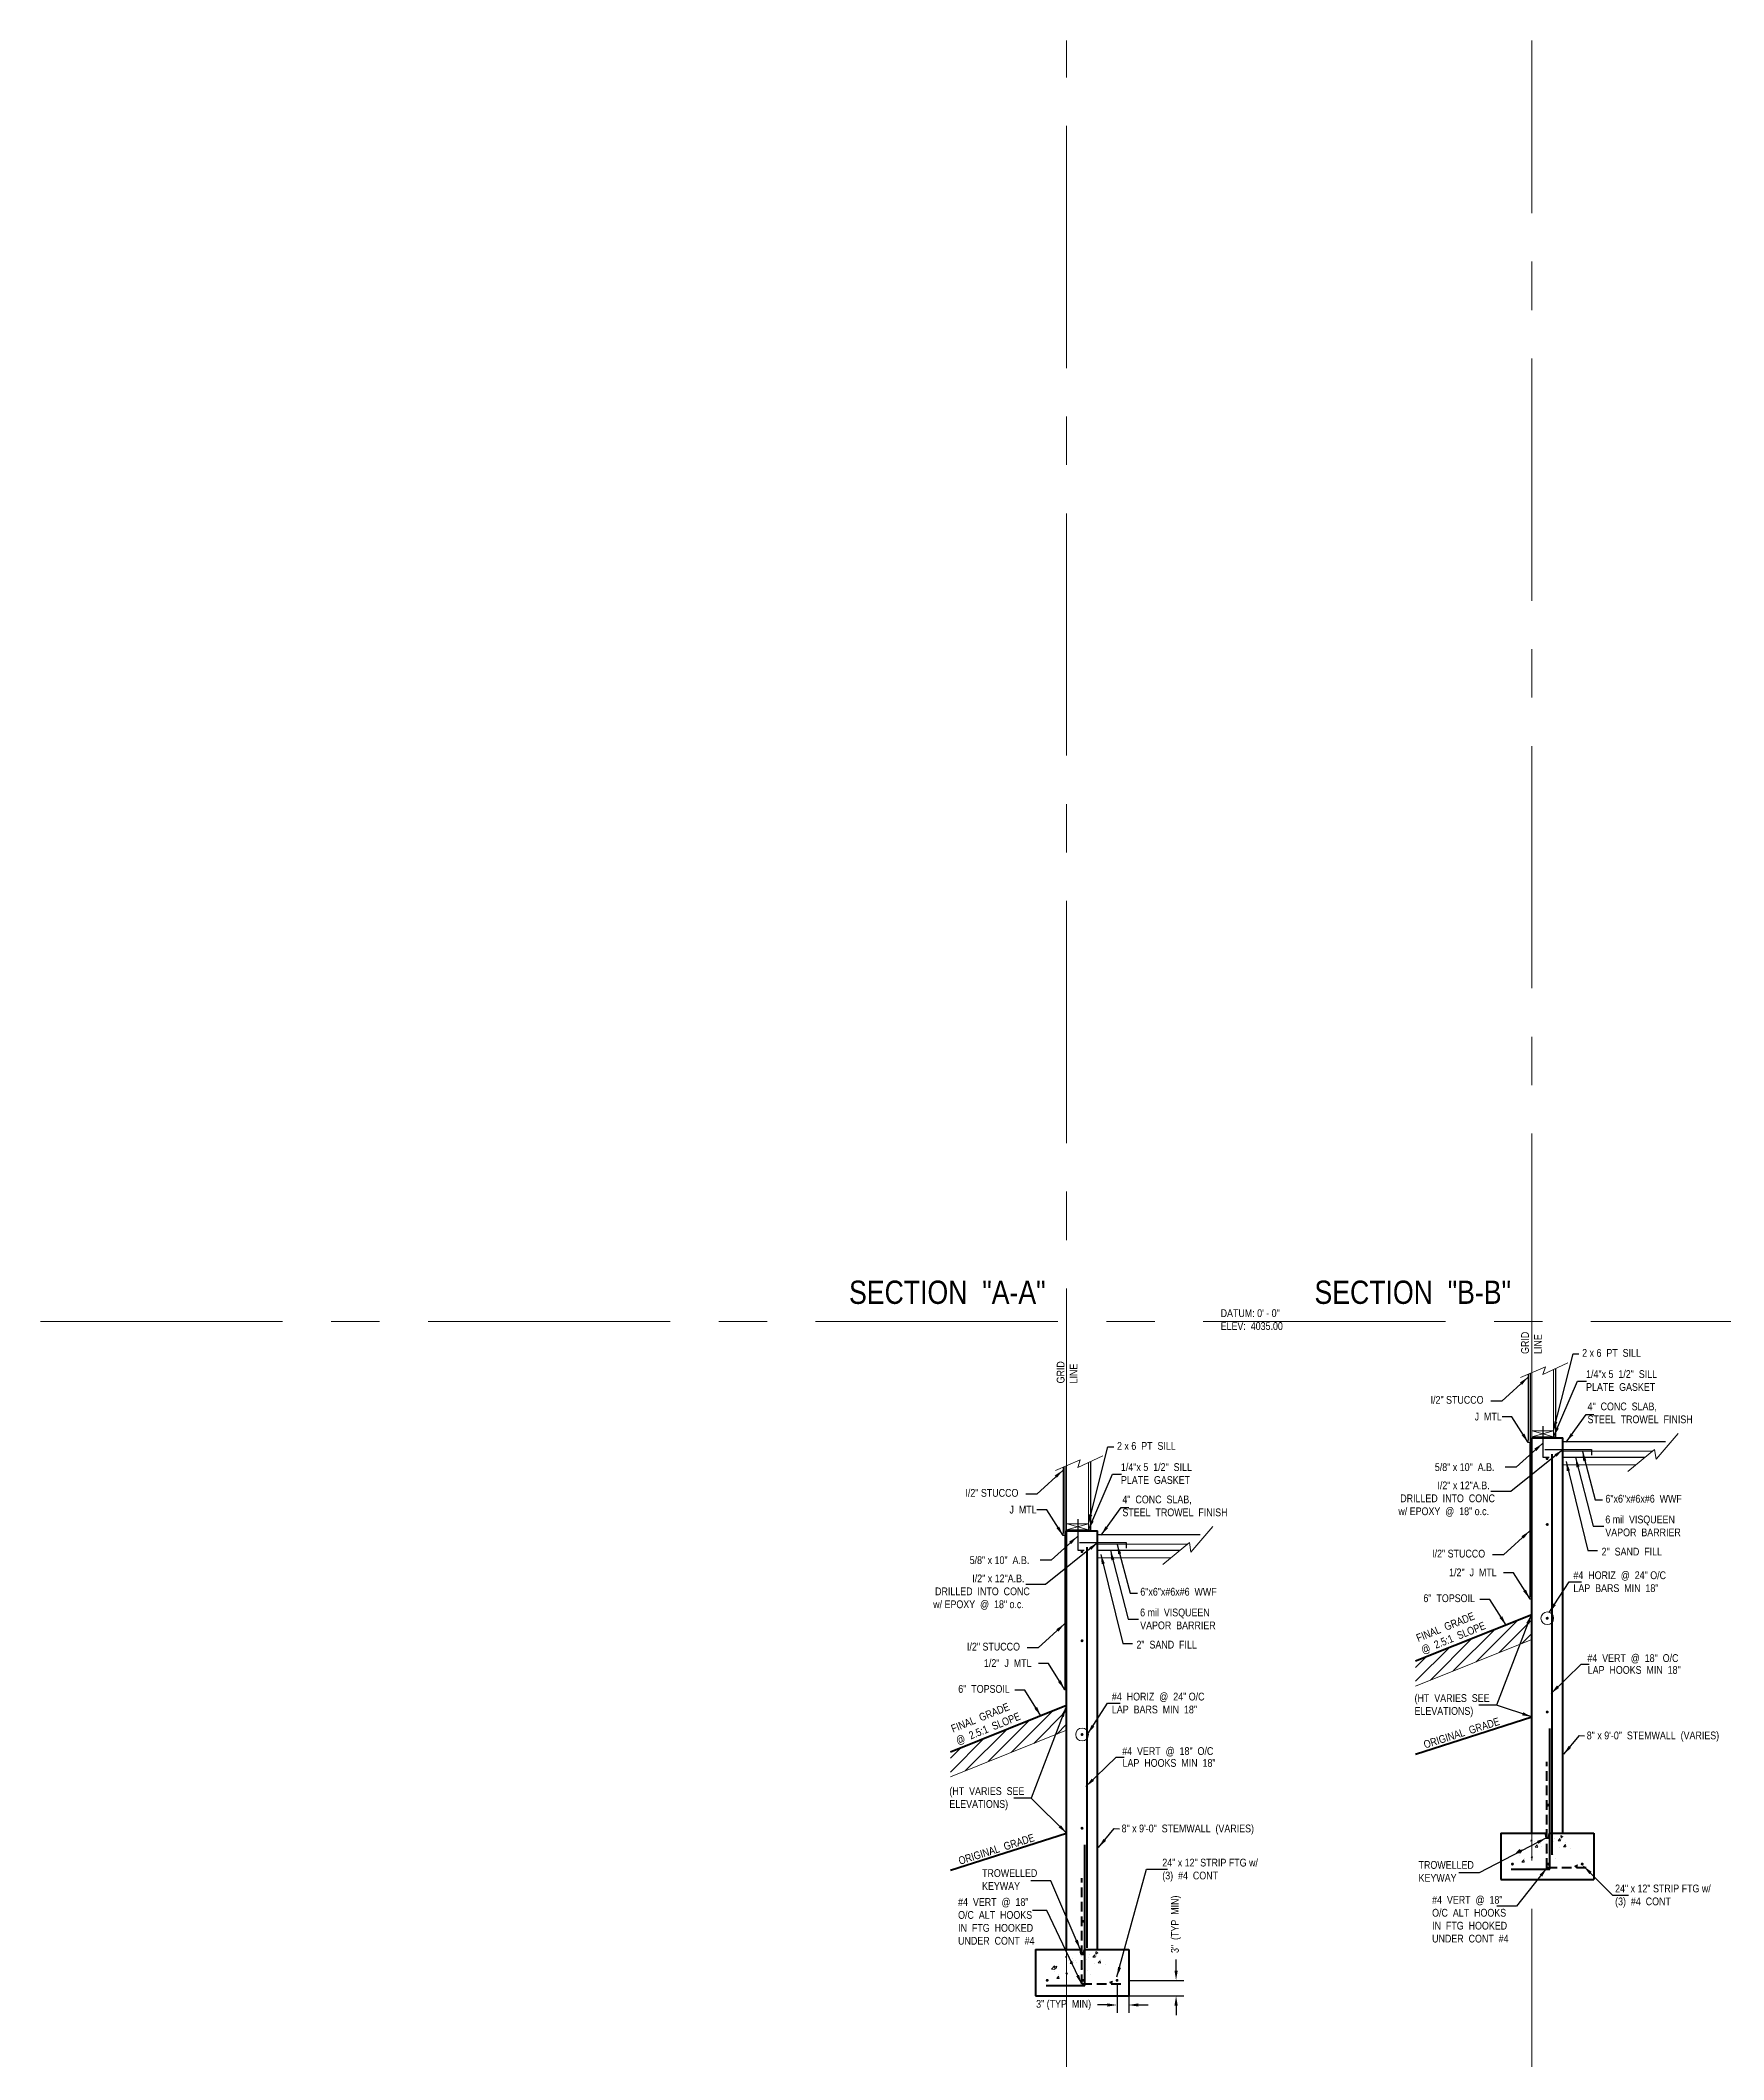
# Model space of a CAD drawing. Header units: inches. Extents: x 2775 to 28360, y 1488 to 9823.
# Drawn here: x 11268 to 11703, y 1911 to 2432 of the extents above; entities that cross this region are included whole.
import ezdxf

# ---------------------------------------------------------------- set-up
doc = ezdxf.new("R2010")
doc.units = ezdxf.units.IN
doc.header["$LTSCALE"] = 0.5
doc.header["$MEASUREMENT"] = 0
doc.header["$PDMODE"] = 1
doc.linetypes.add('CENTER', pattern=[2, 1.25, -0.25, 0.25, -0.25])
doc.linetypes.add('DASHED', pattern=[0.75, 0.5, -0.25])
doc.layers.get('Defpoints').update_dxf_attribs({"linetype": 'CONTINUOUS'})
for name, color, linetype, lineweight in [('CONCRETE', 7, 'CONTINUOUS', 30), ('FOUNDATION', 7, 'CONTINUOUS', 40), ('FOUNDATION TEXT', 7, 'CONTINUOUS', 9), ('LAYOUT', 6, 'CONTINUOUS', 9)]:
    doc.layers.add(name, color=color, linetype=linetype, lineweight=lineweight)
doc.layers.add('FINFRAMING', color=4, linetype='CONTINUOUS')
doc.styles.add('ARCHENT', font='technical.ttf', dxfattribs={"height": 2})
doc.dimstyles.new('ARCHENTLTD', dxfattribs={"dimtxt": 12, "dimasz": 6, "dimexe": 9, "dimexo": 3, "dimgap": 1, "dimtad": 0, "dimdec": 4, "dimzin": 1, "dimdsep": 46, "dimlunit": 4, "dimtxsty": 'ARCHENT', "dimcen": 6, "dimaunit": 1, "dimadec": 5, "dimazin": 0, "dimtfac": 1, "dimtdec": 4, "dimtofl": 0, "dimtmove": 0, "dimatfit": 3, "dimfxl": 1, "dimfrac": 2, "dimtolj": 1, "dimtzin": 0, "dimarcsym": 0})

# ---------------------------------------------------------------- blocks, each defined once
blk = doc.blocks.new('*D37')
at = {"layer": 'CONCRETE', "color": 0, "lineweight": -2, "ltscale": 1.5}
for p, q in [((11546.21, 1930.8), (11546.21, 1923.44)), ((11549.21, 1930.8), (11549.21, 1923.44)), ((11543.71, 1925.44), (11541.21, 1925.44)), ((11551.71, 1925.44), (11554.21, 1925.44))]:
    blk.add_line(p, q, dxfattribs=at)
at = {"layer": 'CONCRETE', "color": 0, "lineweight": 20, "ltscale": 1.5}
for points in [[(11543.71, 1925.86), (11543.71, 1925.03), (11546.21, 1925.44)], [(11551.71, 1925.86), (11551.71, 1925.03), (11549.21, 1925.44)]]:
    blk.add_solid(points, dxfattribs=at)
at = {"layer": 'Defpoints', "color": 0, "lineweight": 20, "ltscale": 1.5}
for p in [(11546.21, 1931.8), (11549.21, 1931.8), (11549.21, 1925.44)]:
    blk.add_point(p, dxfattribs=at)
at = {"layer": 'CONCRETE', "color": 0, "lineweight": 20, "ltscale": 1.5, "insert": (11532.43, 1925.44), "char_height": 2, "attachment_point": 5, "style": 'ARCHENT'}
blk.add_mtext('\\A1;3" (TYP  MIN)', dxfattribs=at)
blk = doc.blocks.new('*D38')
at = {"layer": 'CONCRETE', "color": 0, "lineweight": -2, "ltscale": 1.5}
for p, q in [((11561.44, 1934.3), (11561.44, 1937.19)), ((11549.21, 1931.8), (11563.44, 1931.8)), ((11549.21, 1927.8), (11563.44, 1927.8)), ((11561.44, 1925.3), (11561.44, 1922.8))]:
    blk.add_line(p, q, dxfattribs=at)
at = {"layer": 'CONCRETE', "color": 0, "lineweight": 20, "ltscale": 1.5}
for points in [[(11561.03, 1934.3), (11561.86, 1934.3), (11561.44, 1931.8)], [(11561.03, 1925.3), (11561.86, 1925.3), (11561.44, 1927.8)]]:
    blk.add_solid(points, dxfattribs=at)
at = {"layer": 'Defpoints', "color": 0, "lineweight": 20, "ltscale": 1.5}
for p in [(11546.21, 1931.8), (11546.21, 1927.8), (11561.44, 1927.8)]:
    blk.add_point(p, dxfattribs=at)
at = {"layer": 'CONCRETE', "color": 0, "lineweight": 20, "ltscale": 1.5, "insert": (11561.44, 1946.27), "char_height": 2, "attachment_point": 5, "rotation": 90, "style": 'ARCHENT'}
blk.add_mtext('\\A1;3"  (TYP  MIN)', dxfattribs=at)

msp = doc.modelspace()

# ---------------------------------------------------------------- hatches: boundary and pattern name
at = {"layer": 'FOUNDATION', "lineweight": 9, "ltscale": 1.5}
h = msp.add_hatch(dxfattribs=at)
h.set_pattern_fill('ANSI31', color=3, scale=20, style=0)
h.set_pattern_definition([(45, (120, 23.4), (-1.76776695, 1.76776695), [])])
h.paths.add_polyline_path([(11653.21109, 2019.73457), (11653.21109, 2026.19677), (11623.21109, 2014.19677), (11623.21109, 2007.73457)])
h = msp.add_hatch(dxfattribs=at)
h.set_pattern_fill('ANSI31', color=3, scale=20, style=0)
h.paths.add_polyline_path([(11533.21109, 1996.33457), (11533.21109, 2002.79677), (11503.21109, 1990.79677), (11503.21109, 1984.33457)])

# ---------------------------------------------------------------- linework, layer by layer
at = {"layer": 'CONCRETE', "color": 7, "lineweight": 9, "ltscale": 0.25}
for p, q in [((11650.32839, 2087.31399), (11656.72552, 2090.06373)), ((11656.05603, 2088.13144), (11662.52774, 2091.10415)), ((11656.72552, 2090.06373), (11656.05603, 2088.13144)), ((11653.21109, 2072.04677), (11658.80686, 2073.56006)), ((11653.32172, 2073.5578), (11658.80686, 2072.04838)), ((11678.01262, 2063.12421), (11684.86306, 2068.79514)), ((11684.86306, 2068.79514), (11685.25453, 2066.25302)), ((11685.25453, 2066.25302), (11690.93073, 2072.90161)), ((11530.32839, 2063.31399), (11536.72552, 2066.06373)), ((11536.05603, 2064.13144), (11542.52774, 2067.10415)), ((11536.72552, 2066.06373), (11536.05603, 2064.13144)), ((11533.21109, 2048.04677), (11538.80686, 2049.56006)), ((11533.32172, 2049.5578), (11538.80686, 2048.04838)), ((11565.25453, 2042.25302), (11570.93073, 2048.90161)), ((11558.01262, 2039.12421), (11564.86306, 2044.79514)), ((11564.86306, 2044.79514), (11565.25453, 2042.25302))]:
    msp.add_line(p, q, dxfattribs=at)
at = {"layer": 'CONCRETE', "color": 7, "lineweight": 20, "ltscale": 0.25}
for p, q in [((11658.80686, 2072.04838), (11658.80686, 2089.39501)), ((11653.21109, 2072.04677), (11653.21109, 2088.55309)), ((11533.21109, 2048.04677), (11533.21109, 2064.55309)), ((11538.80686, 2048.04838), (11538.80686, 2065.39501))]:
    msp.add_line(p, q, dxfattribs=at)
at = {"layer": 'CONCRETE', "color": 7, "lineweight": 30, "ltscale": 0.25}
for p, q in [((11659.43186, 2072.04838), (11659.43186, 2089.68209)), ((11656.53999, 2068.8024), (11668.57184, 2068.8024)), ((11668.57184, 2068.8024), (11668.57184, 2067.3024)), ((11539.43186, 2048.04838), (11539.43186, 2065.68209)), ((11536.53999, 2044.8024), (11548.57184, 2044.8024)), ((11548.57184, 2044.8024), (11548.57184, 2043.3024))]:
    msp.add_line(p, q, dxfattribs=at)
at = {"layer": 'CONCRETE', "color": 7, "linetype": 'Continuous', "lineweight": 30, "ltscale": 0.25}
for p, q in [((11652.27416, 2088.19791), (11652.27416, 2071.18714)), ((11652.71109, 2070.56214), (11652.71109, 2030.79226)), ((11532.27416, 2064.19791), (11532.27416, 2047.18714)), ((11532.71109, 2046.56214), (11532.71109, 2006.79226))]:
    msp.add_line(p, q, dxfattribs=at)
at = {"layer": 'CONCRETE', "color": 7, "linetype": 'Continuous', "ltscale": 1.5}
for p, q in [((11652.77416, 2088.41283), (11652.77416, 2070.56214)), ((11532.77416, 2064.41283), (11532.77416, 2046.56214))]:
    msp.add_line(p, q, dxfattribs=at)
at = {"layer": 'CONCRETE', "color": 7, "linetype": 'Continuous', "lineweight": 30, "ltscale": 0.125}
for p, q in [((11656.077, 2074.75541), (11656.077, 2066.75541)), ((11652.27416, 2070.56214), (11652.27416, 2071.06214)), ((11656.077, 2066.75541), (11657.71866, 2066.75541)), ((11536.077, 2050.75541), (11536.077, 2042.75541)), ((11532.27416, 2046.56214), (11532.27416, 2047.06214)), ((11536.077, 2042.75541), (11537.71866, 2042.75541)), ((11652.6715, 2030.19226), (11652.6715, 2030.69226)), ((11653.1715, 2030.19226), (11652.6715, 2030.19226)), ((11653.1715, 2031.69226), (11653.1715, 2030.19226)), ((11532.6715, 2006.79226), (11532.6715, 2007.29226)), ((11533.1715, 2006.79226), (11532.6715, 2006.79226)), ((11533.1715, 2008.29226), (11533.1715, 2006.79226))]:
    msp.add_line(p, q, dxfattribs=at)
at = {"layer": 'CONCRETE', "color": 7, "linetype": 'Continuous', "lineweight": 20, "ltscale": 0.125}
for p, q in [((11653.21109, 2070.56214), (11652.27416, 2070.56214)), ((11653.32172, 2073.5578), (11658.80686, 2073.55938)), ((11533.32172, 2049.5578), (11538.80686, 2049.55938)), ((11533.21109, 2046.56214), (11532.27416, 2046.56214))]:
    msp.add_line(p, q, dxfattribs=at)
at = {"layer": 'CONCRETE', "color": 7, "linetype": 'Continuous', "lineweight": 9, "ltscale": 0.125}
for p, q in [((11653.21109, 2072.04677), (11659.43186, 2072.04856)), ((11533.21109, 2048.04677), (11539.43186, 2048.04856))]:
    msp.add_line(p, q, dxfattribs=at)
at = {"layer": 'CONCRETE', "color": 7, "linetype": 'Continuous', "lineweight": 40, "ltscale": 0.15}
for p, q in [((11658.3775, 2067.55042), (11658.3775, 1964.21553)), ((11538.3775, 2043.55042), (11538.3775, 1940.21553))]:
    msp.add_line(p, q, dxfattribs=at)
at = {"layer": 'CONCRETE', "color": 7, "linetype": 'Continuous', "lineweight": 20}
for p, q in [((11680.01174, 2064.77913), (11661.21109, 2064.77913)), ((11560.01174, 2040.77913), (11541.21109, 2040.77913))]:
    msp.add_line(p, q, dxfattribs=at)
at = {"layer": 'CONCRETE', "color": 7, "linetype": 'Continuous', "lineweight": 40, "ltscale": 1.5}
for p, q in [((11657.88752, 1960.46473), (11657.88752, 1996.79957)), ((11537.88752, 1930.46473), (11537.88752, 1966.79957)), ((11647.88752, 1960.47), (11657.88752, 1960.47)), ((11527.88752, 1930.47), (11537.88752, 1930.47))]:
    msp.add_line(p, q, dxfattribs=at)
at = {"layer": 'CONCRETE', "color": 7, "linetype": 'DASHED', "lineweight": 40, "ltscale": 10}
for p, q in [((11657.10887, 1960.7915), (11657.10887, 1988.16926)), ((11667.21109, 1960.79677), (11657.10887, 1960.7915)), ((11537.10887, 1930.7915), (11537.10887, 1958.16926)), ((11547.21109, 1930.79677), (11537.10887, 1930.7915))]:
    msp.add_line(p, q, dxfattribs=at)
at = {"layer": 'CONCRETE', "color": 7, "linetype": 'Continuous', "lineweight": 9, "ltscale": 3}
for p, q in [((11649.30103, 1964.71678), (11650.07991, 1965.52854)), ((11649.30103, 1964.71678), (11650.19039, 1964.57885)), ((11650.00699, 1965.22784), (11650.70717, 1965.49661)), ((11650.00699, 1965.22784), (11650.50441, 1964.89232)), ((11650.19025, 1964.57885), (11650.07977, 1965.52855)), ((11650.50428, 1964.8923), (11650.70704, 1965.49659)), ((11653.7792, 1967.04565), (11653.7792, 1967.04565)), ((11654.0224, 1967.70352), (11654.0224, 1967.70352)), ((11654.08232, 1966.15015), (11654.56441, 1966.72468)), ((11654.08232, 1966.15015), (11654.68004, 1966.09786)), ((11654.6799, 1966.09784), (11654.56428, 1966.72466)), ((11654.5939, 1967.50388), (11654.5939, 1967.50388)), ((11654.98181, 1967.01575), (11654.98181, 1967.01575)), ((11654.99531, 1966.36828), (11654.99531, 1966.36828)), ((11659.99061, 1967.80901), (11660.4727, 1968.38354)), ((11659.99061, 1967.80901), (11660.58833, 1967.75672)), ((11660.33353, 1966.14273), (11660.33353, 1966.14273)), ((11660.5882, 1967.75669), (11660.47258, 1968.38352)), ((11660.73056, 1969.20151), (11661.22798, 1968.86599)), ((11660.81367, 1968.0168), (11660.81367, 1968.0168)), ((11660.88461, 1968.33207), (11660.88461, 1968.33207)), ((11661.37813, 1966.28709), (11661.86022, 1966.86162)), ((11661.37813, 1966.28709), (11661.97584, 1966.2348)), ((11661.97571, 1966.23477), (11661.86008, 1966.8616)), ((11661.93873, 1967.27529), (11661.93873, 1967.27529)), ((11663.20982, 1965.82113), (11663.20982, 1965.82113)), ((11650.0901, 1964.04313), (11650.0901, 1964.04313)), ((11650.65456, 1962.31342), (11651.13665, 1962.88795)), ((11650.65456, 1962.31342), (11651.25227, 1962.26113)), ((11651.25214, 1962.2611), (11651.13651, 1962.88793)), ((11651.21516, 1963.30162), (11651.21516, 1963.30162)), ((11539.99061, 1937.80901), (11540.4727, 1938.38354)), ((11540.5882, 1937.75669), (11540.47258, 1938.38352)), ((11540.73056, 1939.20151), (11541.22798, 1938.86599)), ((11540.88461, 1938.33207), (11540.88461, 1938.33207)), ((11529.30103, 1934.71678), (11530.07991, 1935.52854)), ((11529.30103, 1934.71678), (11530.19039, 1934.57885)), ((11530.00699, 1935.22784), (11530.70717, 1935.49661)), ((11530.00699, 1935.22784), (11530.50441, 1934.89232)), ((11530.19025, 1934.57885), (11530.07977, 1935.52855)), ((11530.0901, 1934.04313), (11530.0901, 1934.04313)), ((11530.50428, 1934.8923), (11530.70704, 1935.49659)), ((11531.21516, 1933.30162), (11531.21516, 1933.30162)), ((11533.7792, 1937.04565), (11533.7792, 1937.04565)), ((11534.0224, 1937.70352), (11534.0224, 1937.70352)), ((11534.08232, 1936.15015), (11534.56441, 1936.72468)), ((11534.08232, 1936.15015), (11534.68004, 1936.09786)), ((11534.6799, 1936.09784), (11534.56428, 1936.72466)), ((11534.5939, 1937.50388), (11534.5939, 1937.50388)), ((11534.98181, 1937.01575), (11534.98181, 1937.01575)), ((11534.99531, 1936.36828), (11534.99531, 1936.36828)), ((11539.99061, 1937.80901), (11540.58833, 1937.75672)), ((11540.33353, 1936.14273), (11540.33353, 1936.14273)), ((11540.81367, 1938.0168), (11540.81367, 1938.0168)), ((11541.37813, 1936.28709), (11541.86022, 1936.86162)), ((11541.37813, 1936.28709), (11541.97584, 1936.2348)), ((11541.97571, 1936.23477), (11541.86008, 1936.8616)), ((11541.93873, 1937.27529), (11541.93873, 1937.27529)), ((11543.20982, 1935.82113), (11543.20982, 1935.82113)), ((11530.65456, 1932.31342), (11531.13665, 1932.88795)), ((11530.65456, 1932.31342), (11531.25227, 1932.26113)), ((11531.25214, 1932.2611), (11531.13651, 1932.88793))]:
    msp.add_line(p, q, dxfattribs=at)
at = {"layer": 'CONCRETE', "lineweight": 9, "ltscale": 1.5}
for p, q in [((11653.03621, 1968.02854), (11652.98635, 1967.68811)), ((11652.98635, 1967.68811), (11653.26885, 1967.77945)), ((11660.72354, 1969.19221), (11660.75369, 1968.5897)), ((11660.75369, 1968.5897), (11661.221, 1968.87588)), ((11653.02527, 1963.61223), (11653.43032, 1963.68453)), ((11653.43032, 1963.68453), (11653.29291, 1963.35204)), ((11540.72354, 1939.19221), (11540.75369, 1938.5897)), ((11540.75369, 1938.5897), (11541.221, 1938.87588)), ((11533.03621, 1938.02854), (11532.98635, 1937.68811)), ((11532.98635, 1937.68811), (11533.26885, 1937.77945)), ((11533.02527, 1933.61223), (11533.43032, 1933.68453)), ((11533.43032, 1933.68453), (11533.29291, 1933.35204))]:
    msp.add_line(p, q, dxfattribs=at)
at = {"layer": 'CONCRETE', "color": 7, "linetype": 'Continuous', "ltscale": 3}
for p, q in [((11655.39468, 1966.98238), (11655.39468, 1966.98238)), ((11655.62322, 1966.44384), (11655.62322, 1966.44384)), ((11657.09729, 1967.83346), (11657.09729, 1967.83346)), ((11657.37796, 1964.82008), (11657.37796, 1964.82008)), ((11658.34402, 1967.05964), (11658.34402, 1967.05964)), ((11658.70867, 1964.3569), (11658.70867, 1964.3569)), ((11658.83026, 1967.68583), (11658.83026, 1967.68583)), ((11659.07346, 1968.34371), (11659.07346, 1968.34371)), ((11659.30803, 1963.33117), (11659.30803, 1963.33117)), ((11664.3094, 1961.29337), (11665.00959, 1961.56215)), ((11664.3094, 1961.29337), (11664.80682, 1960.95786)), ((11664.80669, 1960.95784), (11665.00946, 1961.56213)), ((11539.07346, 1938.34371), (11539.07346, 1938.34371)), ((11535.39468, 1936.98238), (11535.39468, 1936.98238)), ((11535.62322, 1936.44384), (11535.62322, 1936.44384)), ((11537.09729, 1937.83346), (11537.09729, 1937.83346)), ((11537.37796, 1934.82008), (11537.37796, 1934.82008)), ((11538.34402, 1937.05964), (11538.34402, 1937.05964)), ((11538.70867, 1934.3569), (11538.70867, 1934.3569)), ((11538.83026, 1937.68583), (11538.83026, 1937.68583)), ((11539.30803, 1933.33117), (11539.30803, 1933.33117)), ((11544.3094, 1931.29337), (11545.00959, 1931.56215)), ((11544.3094, 1931.29337), (11544.80682, 1930.95786)), ((11544.80669, 1930.95784), (11545.00946, 1931.56213))]:
    msp.add_line(p, q, dxfattribs=at)
at = {"layer": 'CONCRETE', "color": 1, "linetype": 'Continuous', "ltscale": 1.5, "const_width": 0.375}
for points in [[(11657.3458, 2066.41427, -1), (11656.9708, 2066.41427, -1)], [(11657.37503, 2049.41427, -1), (11657.00003, 2049.41427, -1)], [(11537.3458, 2042.41427, -1), (11536.9708, 2042.41427, -1)], [(11657.37471, 2025.22677, -1), (11656.99971, 2025.22677, -1)], [(11537.37503, 2019.41427, -1), (11537.00003, 2019.41427, -1)], [(11657.37471, 2001.03927, -1), (11656.99971, 2001.03927, -1)], [(11537.37471, 1995.22677, -1), (11536.99971, 1995.22677, -1)], [(11657.56113, 1977.01912, -1), (11657.18613, 1977.01912, -1)], [(11537.37471, 1971.03927, -1), (11536.99971, 1971.03927, -1)], [(11537.56136, 1947.02137, -1), (11537.18636, 1947.02137, -1)]]:
    msp.add_lwpolyline(points, format="xyb", close=True, dxfattribs=at)
at = {"layer": 'CONCRETE', "color": 7, "linetype": 'Continuous', "ltscale": 1.5, "const_width": 0.375}
for points in [[(11648.02359, 1961.79677, 1), (11648.39859, 1961.79677, 1)], [(11657.67595, 1961.79677, -1), (11657.30095, 1961.79677, -1)], [(11666.39859, 1961.79677, -1), (11666.02359, 1961.79677, -1)], [(11528.02359, 1931.79677, 1), (11528.39859, 1931.79677, 1)], [(11537.67532, 1931.79677, -1), (11537.30032, 1931.79677, -1)], [(11546.39859, 1931.79677, -1), (11546.02359, 1931.79677, -1)]]:
    msp.add_lwpolyline(points, format="xyb", close=True, dxfattribs=at)
at = {"layer": 'FINFRAMING', "color": 7, "linetype": 'Continuous', "lineweight": 9, "ltscale": 0.25}
for p, q in [((11653.28563, 1967.77937), (11653.03563, 1968.02937)), ((11653.28563, 1963.35995), (11653.03563, 1963.60995)), ((11533.28563, 1937.77937), (11533.03563, 1938.02937)), ((11533.28563, 1933.35995), (11533.03563, 1933.60995))]:
    msp.add_line(p, q, dxfattribs=at)
at = {"layer": 'FOUNDATION', "ltscale": 1.5}
for p, q in [((11653.21109, 2071.79677), (11661.21109, 2071.79677)), ((11653.21109, 1969.79677), (11653.21109, 2071.79677)), ((11661.21109, 1969.79677), (11661.21109, 2071.79677)), ((11533.21109, 2047.79677), (11541.21109, 2047.79677)), ((11533.21109, 1939.79677), (11533.21109, 2047.79677)), ((11541.21109, 1939.79677), (11541.21109, 2047.79677)), ((11645.21109, 1969.79677), (11656.76874, 1969.79677)), ((11645.21109, 1969.79677), (11645.21109, 1957.79677)), ((11657.77256, 1969.79677), (11669.21109, 1969.79677)), ((11669.21109, 1969.79677), (11669.21109, 1957.79677)), ((11645.21109, 1957.79677), (11669.21109, 1957.79677)), ((11525.21109, 1939.79677), (11536.76874, 1939.79677)), ((11525.21109, 1939.79677), (11525.21109, 1927.79677)), ((11537.77256, 1939.79677), (11549.21109, 1939.79677)), ((11549.21109, 1939.79677), (11549.21109, 1927.79677)), ((11525.21109, 1927.79677), (11549.21109, 1927.79677))]:
    msp.add_line(p, q, dxfattribs=at)
at = {"layer": 'FOUNDATION', "lineweight": 30, "ltscale": 1.5}
for p, q in [((11661.21109, 2070.8024), (11687.67329, 2070.8024)), ((11661.21109, 2066.8024), (11682.45584, 2066.8024)), ((11541.21109, 2046.8024), (11567.67329, 2046.8024)), ((11541.21109, 2042.8024), (11562.45584, 2042.8024))]:
    msp.add_line(p, q, dxfattribs=at)
at = {"layer": 'FOUNDATION', "lineweight": 9, "ltscale": 1.5}
for p, q in [((11661.21109, 2068.3024), (11684.26782, 2068.3024)), ((11541.21109, 2044.3024), (11564.26782, 2044.3024))]:
    msp.add_line(p, q, dxfattribs=at)
at = {"layer": 'FOUNDATION', "color": 3, "ltscale": 1.5}
for p, q in [((11623.21109, 2014.19677), (11653.21109, 2026.19677)), ((11503.21109, 1990.79677), (11533.21109, 2002.79677))]:
    msp.add_line(p, q, dxfattribs=at)
at = {"layer": 'FOUNDATION', "color": 3, "lineweight": 20, "ltscale": 1.5}
for p, q in [((11623.21109, 2007.73457), (11653.21109, 2019.73457)), ((11503.21109, 1984.33457), (11533.21109, 1996.33457))]:
    msp.add_line(p, q, dxfattribs=at)
at = {"layer": 'FOUNDATION', "color": 6, "ltscale": 1.5}
for p, q in [((11623.21109, 1990.19677), (11653.21109, 1999.79677)), ((11503.21109, 1960.19677), (11533.21109, 1969.79677))]:
    msp.add_line(p, q, dxfattribs=at)
at = {"layer": 'FOUNDATION', "color": 7, "linetype": 'Continuous', "ltscale": 0.5}
for p, q in [((11656.9839, 1968.52821), (11656.76874, 1969.79677)), ((11657.56128, 1968.52863), (11657.77638, 1969.79677)), ((11536.9839, 1938.52821), (11536.76874, 1939.79677)), ((11537.56128, 1938.52863), (11537.77638, 1939.79677))]:
    msp.add_line(p, q, dxfattribs=at)
at = {"layer": 'FOUNDATION', "color": 7, "linetype": 'Continuous', "ltscale": 0.125}
for p, q in [((11656.9839, 1968.52821), (11657.56128, 1968.52863)), ((11536.9839, 1938.52821), (11537.56128, 1938.52863))]:
    msp.add_line(p, q, dxfattribs=at)
at = {"layer": 'FOUNDATION TEXT', "color": 7, "linetype": 'Continuous', "ltscale": 0.15}
for centre in [(11657.18721, 2025.22677), (11537.18721, 1995.22677)]:
    msp.add_circle(centre, 1.64903, dxfattribs=at)
at = {"layer": 'LAYOUT', "color": 1, "linetype": 'CENTER', "lineweight": 9, "ltscale": 100}
for p, q in [((11533.21109, 2047.79677), (11533.21109, 2432.3433)), ((11653.21109, 1487.75827), (11653.21109, 2432.3433)), ((11268.46182, 2101.79677), (14912.48077, 2101.79677)), ((11533.21109, 1487.75827), (11533.21109, 2047.79677))]:
    msp.add_line(p, q, dxfattribs=at)

# ---------------------------------------------------------------- texts
at = {"layer": 'CONCRETE', "color": 7, "linetype": 'Continuous', "lineweight": 9, "ltscale": 0.125, "attachment_point": 1, "style": 'ARCHENT'}
for s, insert, char_height in [('SECTION  "A-A"', (11477.07494, 2112.34003), 6), ('SECTION  "B-B"', (11597.14857, 2112.34003), 6), ('DATUM: 0\' - 0"\\PELEV:  4035.00', (11572.93634, 2104.94838), 2), ('1/4"x 5  1/2"  SILL  \\PPLATE  GASKET', (11667.21268, 2089.23036), 2), ('I/2" STUCCO', (11627.0951, 2082.57393), 2), ('4"  CONC  SLAB,  \\PSTEEL  TROWEL  FINISH', (11667.5972, 2080.88052), 2), ('J  MTL', (11638.45966, 2078.26083), 2), ('1/4"x 5  1/2"  SILL  \\PPLATE  GASKET', (11547.21268, 2065.23036), 2), ('5/8" x 10"  A.B.', (11628.19532, 2065.21405), 2), ('I/2" STUCCO', (11507.0951, 2058.57393), 2), ('\\pi-14.97;I/2" x 12"A.B. \\P\\pi-24.565;DRILLED  INTO  CONC\\P\\pi-25.05;w/ EPOXY  @  18" o.c.', (11643.83294, 2060.5), 2), ('J  MTL', (11518.45966, 2054.26083), 2), ('4"  CONC  SLAB,  \\PSTEEL  TROWEL  FINISH', (11547.5972, 2056.88052), 2), ('6"x6"x#6x#6  WWF', (11672.21224, 2057.06521), 2), ('I/2" STUCCO', (11627.50247, 2042.90088), 2), ('5/8" x 10"  A.B.', (11508.19532, 2041.21405), 2), ('\\pi-14.97;I/2" x 12"A.B. \\P\\pi-24.565;DRILLED  INTO  CONC\\P\\pi-25.05;w/ EPOXY  @  18" o.c.', (11523.83294, 2036.5), 2), ('6"x6"x#6x#6  WWF', (11552.21224, 2033.06521), 2), ('6"  TOPSOIL', (11625.24645, 2031.39555), 2), ('I/2" STUCCO', (11507.50247, 2018.90088), 2), ('6"  TOPSOIL', (11505.24645, 2007.99555), 2)]:
    msp.add_mtext(s, dxfattribs=dict(at, insert=insert, char_height=char_height))
at = {"layer": 'CONCRETE', "color": 7, "linetype": 'Continuous', "lineweight": 9, "ltscale": 0.125, "char_height": 2, "attachment_point": 1, "rotation": 90, "style": 'ARCHENT'}
for insert in [(11650.45696, 2093.419), (11530.65292, 2085.82119)]:
    msp.add_mtext('GRID\\PLINE', dxfattribs=dict(at, insert=insert))
at = {"layer": 'CONCRETE', "color": 7, "linetype": 'Continuous', "lineweight": 9, "ltscale": 0.125, "char_height": 2, "attachment_point": 1, "style": 'ARCHENT'}
for s, insert, width in [('2 x 6  PT  SILL', (11666.20329, 2094.69002), 19.8125), ('2 x 6  PT  SILL', (11546.20329, 2070.69002), 19.8125), ('6 mil  VISQUEEN  \\PVAPOR  BARRIER', (11672.1763, 2051.71527), 36.0625), ('2"  SAND  FILL', (11671.21866, 2043.41746), 16.875), ('6 mil  VISQUEEN  \\PVAPOR  BARRIER', (11552.1763, 2027.71527), 36.0625), ('2"  SAND  FILL', (11551.21866, 2019.41746), 16.875)]:
    msp.add_mtext(s, dxfattribs=dict(at, insert=insert, width=width))
at = {"layer": 'FOUNDATION TEXT', "color": 7, "linetype": 'Continuous', "lineweight": 9, "ltscale": 0.125, "char_height": 2, "attachment_point": 1, "style": 'ARCHENT'}
for s, insert in [('1/2"  J  MTL', (11631.87733, 2038.06164)), ('1/2"  J  MTL', (11511.87733, 2014.66164)), ('TROWELLED\\PKEYWAY', (11511.38577, 1960.47381)), ('TROWELLED\\PKEYWAY', (11623.99623, 1962.58011))]:
    msp.add_mtext(s, dxfattribs=dict(at, insert=insert))
at = {"layer": 'FOUNDATION TEXT', "color": 7, "linetype": 'Continuous', "lineweight": 9, "ltscale": 0.15, "char_height": 2, "attachment_point": 1, "style": 'ARCHENT'}
for s, insert, width in [('#4  HORIZ  @  24" O/C\\PLAP  BARS  MIN  18"', (11663.9457, 2037.3253), 30.1875), ('#4  HORIZ  @  24" O/C\\PLAP  BARS  MIN  18"', (11544.883, 2006.02014), 30.1875), ('#4  VERT  @  18"\\PO/C  ALT  HOOKS  \\PIN  FTG  HOOKED\\PUNDER  CONT  #4', (11505.20762, 1953.00682), 36.125), ('#4  VERT  @  18"\\PO/C  ALT  HOOKS  \\PIN  FTG  HOOKED\\PUNDER  CONT  #4', (11627.49126, 1953.5714), 36.125)]:
    msp.add_mtext(s, dxfattribs=dict(at, insert=insert, width=width))
at = {"layer": 'FOUNDATION TEXT', "color": 7, "linetype": 'Continuous', "lineweight": 9, "ltscale": 0.125, "char_height": 2, "width": 22.375, "attachment_point": 1, "style": 'ARCHENT'}
for s, insert, rotation in [('FINAL  GRADE\\P@  2.5:1  SLOPE', (11623.1542, 2020.95146), 21.8704644), ('FINAL  GRADE\\P@  2.5:1  SLOPE', (11503.1542, 1997.55146), 21.8704644), ('ORIGINAL  GRADE', (11625.0811, 1993.51437), 17.6269879), ('ORIGINAL  GRADE', (11505.0811, 1963.51437), 17.6269879)]:
    msp.add_mtext(s, dxfattribs=dict(at, insert=insert, rotation=rotation))
at = {"layer": 'FOUNDATION TEXT', "color": 7, "linetype": 'Continuous', "lineweight": 9, "ltscale": 0.15, "char_height": 2, "attachment_point": 1, "style": 'ARCHENT'}
for s, insert in [('#4  VERT  @  18"  O/C', (11667.54003, 2015.95119)), ('LAP  HOOKS  MIN  18"', (11667.63555, 2012.89358)), ('8" x 9\'-0"  STEMWALL  (VARIES)', (11667.38932, 1995.988)), ('#4  VERT  @  18"  O/C', (11547.54003, 1991.95119)), ('LAP  HOOKS  MIN  18"', (11547.63555, 1988.89358)), ('8" x 9\'-0"  STEMWALL  (VARIES)', (11547.38932, 1971.988))]:
    msp.add_mtext(s, dxfattribs=dict(at, insert=insert))
at = {"layer": 'FOUNDATION TEXT', "color": 7, "linetype": 'Continuous', "lineweight": 9, "ltscale": 0.125, "char_height": 2, "width": 22.375, "attachment_point": 1, "style": 'ARCHENT'}
for insert in [(11622.96065, 2005.63505), (11502.96065, 1981.63505)]:
    msp.add_mtext('(HT  VARIES  SEE  ELEVATIONS)', dxfattribs=dict(at, insert=insert))
at = {"layer": 'FOUNDATION TEXT', "color": 7, "linetype": 'Continuous', "lineweight": 9, "ltscale": 0.05, "char_height": 2, "attachment_point": 1, "style": 'ARCHENT'}
for insert in [(11557.88403, 1963.18137), (11674.6981, 1956.50518)]:
    msp.add_mtext('24" x 12" STRIP FTG w/\\P(3)  #4  CONT', dxfattribs=dict(at, insert=insert))

# ---------------------------------------------------------------- dimensions: what is measured, and where the dimension line sits
at = {"layer": 'CONCRETE', "lineweight": 20, "ltscale": 1.5}
dim = msp.add_linear_dim(base=(11561.44311, 1927.79677), p1=(11546.21109, 1931.79677), p2=(11546.21109, 1927.79677), angle=90, text='3"  (TYP  MIN)', dimstyle='ARCHENTLTD', override={"dimtxt": 2, "dimasz": 2.5, "dimexe": 2}, dxfattribs=at)
dim.commit()
dim.dimension.update_dxf_attribs({"geometry": '*D38', "text_midpoint": (11561.44311, 1946.26923), "dimtype": 160})
dim = msp.add_linear_dim(base=(11549.21109, 1925.44409), p1=(11546.21109, 1931.79677), p2=(11549.21109, 1931.79677), text='3" (TYP  MIN)', dimstyle='ARCHENTLTD', override={"dimtxt": 2, "dimasz": 2.5, "dimexe": 2, "dimexo": 1}, dxfattribs=at)
dim.commit()
dim.dimension.update_dxf_attribs({"geometry": '*D37', "text_midpoint": (11532.4263, 1925.44409), "dimtype": 160})

# ---------------------------------------------------------------- leaders
at = {"layer": 'CONCRETE', "color": 7, "linetype": 'Continuous', "lineweight": 9, "ltscale": 0.125}
for points in [[(11658.80686, 2073.56006), (11663.87157, 2093.43135), (11665.35423, 2093.43135)], [(11538.80686, 2049.56006), (11543.87157, 2069.43135), (11545.35423, 2069.43135)], [(11652.68153, 2030.28909), (11648.48597, 2036.92129), (11645.93287, 2036.92129)], [(11646.58065, 2023.41332), (11642.38508, 2030.04553), (11639.83199, 2030.04553)], [(11532.68153, 2006.88909), (11528.48597, 2013.52129), (11525.93287, 2013.52129)], [(11526.58065, 2000.01332), (11522.38508, 2006.64553), (11519.83199, 2006.64553)]]:
    msp.add_leader(points, dimstyle='ARCHENTLTD', override={"dimasz": 2.5, "dimgap": 2, "dimtad": 0}, dxfattribs=at)
at = {"layer": 'CONCRETE', "color": 7, "lineweight": 9, "ltscale": 0.25}
for points in [[(11652.27111, 2087.44429), (11645.48012, 2081.2777), (11642.64663, 2081.2777)], [(11661.25789, 2068.76349), (11647.78879, 2057.964), (11642.65121, 2057.94214)], [(11655.96863, 2070.34391), (11649.17764, 2064.17733), (11646.34415, 2064.17733)], [(11532.27111, 2063.44429), (11525.48012, 2057.2777), (11522.64663, 2057.2777)], [(11652.67848, 2047.77123), (11645.88749, 2041.60465), (11643.05401, 2041.60465)], [(11541.25789, 2044.76349), (11527.78879, 2033.964), (11522.65121, 2033.94214)], [(11535.96863, 2046.34391), (11529.17764, 2040.17733), (11526.34415, 2040.17733)], [(11532.67848, 2023.77123), (11525.88749, 2017.60465), (11523.05401, 2017.60465)]]:
    msp.add_leader(points, dimstyle='ARCHENTLTD', override={"dimasz": 2.5, "dimgap": 2, "dimtad": 0}, dxfattribs=at)
at = {"layer": 'CONCRETE', "color": 7, "linetype": 'Continuous', "lineweight": 20, "ltscale": 0.125}
for points in [[(11658.80686, 2072.04838), (11665.03999, 2086.35964), (11667.32254, 2086.35964)], [(11662.09467, 2070.68854), (11667.2489, 2077.82515), (11669.23699, 2077.82515)], [(11662.05067, 2065.70578), (11667.68672, 2042.70931), (11670.17538, 2042.70931)], [(11664.50129, 2066.68039), (11669.08038, 2048.97561), (11671.76806, 2048.97561)], [(11666.24464, 2068.2594), (11669.57813, 2055.73924), (11671.46947, 2055.73924)], [(11538.80686, 2048.04838), (11545.03999, 2062.35964), (11547.32254, 2062.35964)], [(11542.09467, 2046.68854), (11547.2489, 2053.82515), (11549.23699, 2053.82515)], [(11544.50129, 2042.68039), (11549.08038, 2024.97561), (11551.76806, 2024.97561)], [(11546.24464, 2044.2594), (11549.57813, 2031.73924), (11551.46947, 2031.73924)], [(11542.05067, 2041.70578), (11547.68672, 2018.70931), (11550.17538, 2018.70931)]]:
    msp.add_leader(points, dimstyle='ARCHENTLTD', override={"dimasz": 2.5, "dimgap": 2, "dimtad": 0}, dxfattribs=at)
at = {"layer": 'CONCRETE', "color": 7, "linetype": 'Continuous', "ltscale": 0.125}
for points in [[(11652.27416, 2070.56214), (11648.0786, 2077.19434), (11645.5255, 2077.19434)], [(11532.27416, 2046.56214), (11528.0786, 2053.19434), (11525.5255, 2053.19434)]]:
    msp.add_leader(points, dimstyle='ARCHENTLTD', override={"dimasz": 2.5, "dimgap": 2, "dimtad": 0}, dxfattribs=at)
at = {"layer": 'FOUNDATION TEXT', "color": 7, "linetype": 'Continuous', "ltscale": 0.15}
for points in [[(11657.71027, 2026.69972), (11662.84636, 2034.62405), (11666.04664, 2034.60882)], [(11658.17866, 2005.82511), (11665.96417, 2013.34009), (11668.02886, 2013.34009)], [(11538.64757, 1995.39456), (11543.78366, 2003.31889), (11546.98394, 2003.30366)], [(11661.4527, 1990.11602), (11665.49164, 1995.00544), (11666.81203, 1994.92786)], [(11538.17866, 1981.82511), (11545.96417, 1989.34009), (11548.02886, 1989.34009)], [(11541.4527, 1966.11602), (11545.49164, 1971.00544), (11546.81203, 1970.92786)]]:
    msp.add_leader(points, dimstyle='ARCHENTLTD', override={"dimasz": 2.5, "dimgap": 2, "dimtad": 0}, dxfattribs=at)
at = {"layer": 'FOUNDATION TEXT', "color": 7, "linetype": 'Continuous', "lineweight": 9, "ltscale": 0.125}
for points in [[(11653.04131, 2026.12886), (11644.07538, 2002.80806), (11639.57377, 2002.80806)], [(11533.00121, 2002.22912), (11524.07538, 1978.80806), (11519.57377, 1978.80806)], [(11653.21109, 1999.79677), (11644.07538, 2002.80806), (11639.57377, 2002.80806)], [(11533.21109, 1969.79677), (11524.07538, 1978.80806), (11519.57377, 1978.80806)]]:
    msp.add_leader(points, dimstyle='ARCHENTLTD', override={"dimasz": 2.5, "dimgap": 2, "dimtad": 0}, dxfattribs=at)
at = {"layer": 'FOUNDATION TEXT', "color": 7, "lineweight": 20, "ltscale": 0.25}
for points in [[(11656.98067, 1968.55423), (11639.61249, 1959.52962), (11634.36304, 1959.52962)], [(11657.10887, 1960.7915), (11649.29758, 1950.91421), (11644.15712, 1950.91421)], [(11536.72605, 1939.80731), (11529.09917, 1957.47771), (11523.9895, 1957.47771)], [(11537.10887, 1930.7915), (11528.06946, 1949.80019), (11524.36397, 1949.80019)]]:
    msp.add_leader(points, dimstyle='ARCHENTLTD', override={"dimasz": 2.5, "dimgap": 2, "dimtad": 0}, dxfattribs=at)
at = {"layer": 'FOUNDATION TEXT', "color": 7, "linetype": 'Continuous', "lineweight": 9, "ltscale": 0.05}
for points in [[(11546.19746, 1932.72935), (11553.79043, 1960.49888), (11559.19419, 1960.49888)], [(11666.56242, 1961.2818), (11674.06507, 1953.8159), (11678.12537, 1953.81465)]]:
    msp.add_leader(points, dimstyle='ARCHENTLTD', override={"dimasz": 2.5, "dimgap": 2, "dimtad": 0}, dxfattribs=at)

doc.saveas('drawing.dxf')
